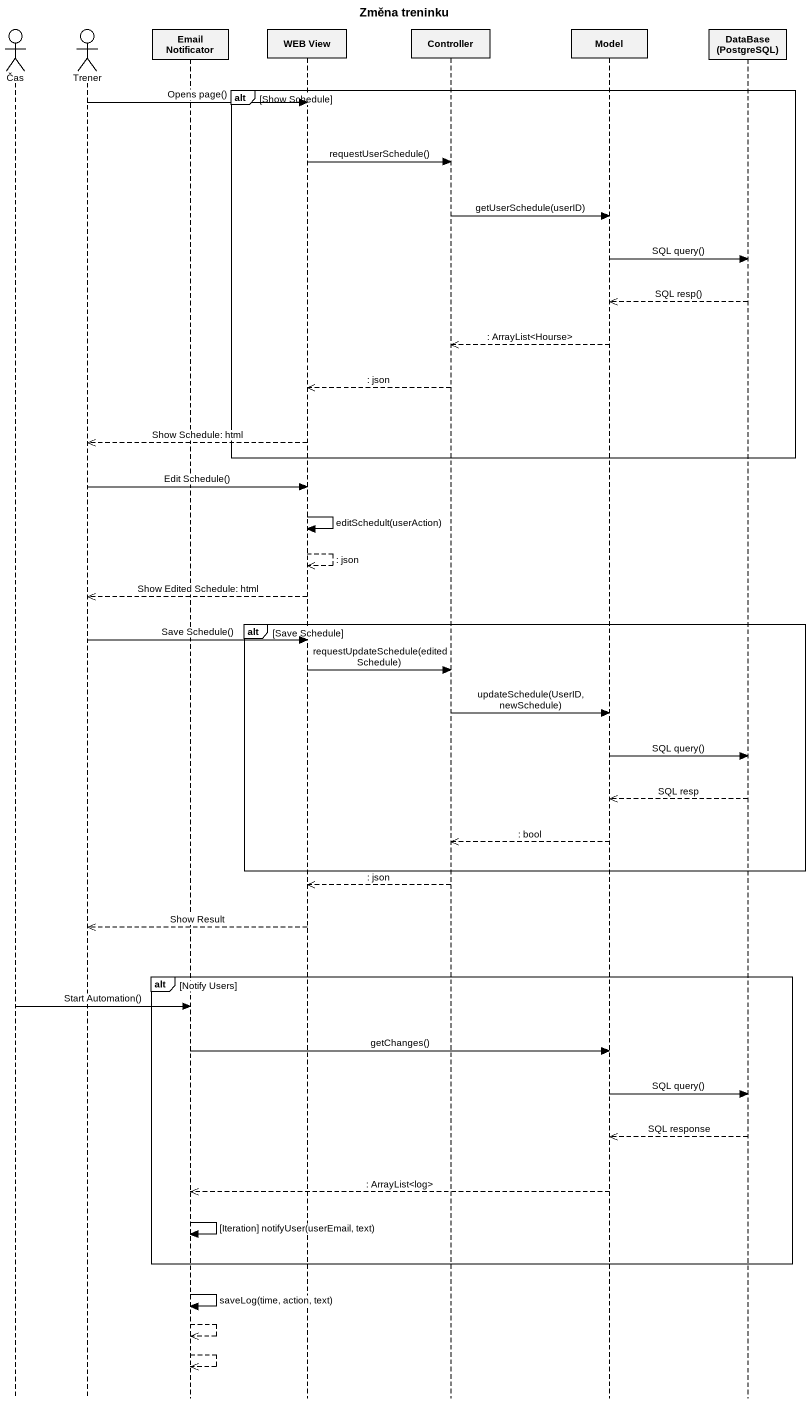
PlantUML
@startuml
title Změna treninku
hide footbox
actor Čas
actor Trener
participant "Email Notificator" as Email_Notificator
participant "WEB View" as WEB_View
participant Controller
participant Model
participant "DataBase (PostgreSQL)" as DataBase_PostgreSQL

alt Show Schedule
  Trener -> WEB_View : Opens page()
  WEB_View -> Controller : requestUserSchedule()
  Controller -> Model : getUserSchedule(userID)
  Model -> DataBase_PostgreSQL : SQL query()
  DataBase_PostgreSQL -->> Model : SQL resp()
  Model -->> Controller : : ArrayList<Hourse>
  Controller -->> WEB_View : : json
  WEB_View -->> Trener : Show Schedule: html
end
Trener -> WEB_View : Edit Schedule()
WEB_View -> WEB_View : editSchedult(userAction)
WEB_View -->> WEB_View : : json
WEB_View -->> Trener : Show Edited Schedule: html
alt Save Schedule
  Trener -> WEB_View : Save Schedule()
  WEB_View -> Controller : requestUpdateSchedule(editedSchedule)
  Controller -> Model : updateSchedule(UserID, newSchedule)
  Model -> DataBase_PostgreSQL : SQL query()
  DataBase_PostgreSQL -->> Model : SQL resp
  Model -->> Controller : : bool
end
Controller -->> WEB_View : : json
WEB_View -->> Trener : Show Result
alt Notify Users
  Čas -> Email_Notificator : Start Automation()
  Email_Notificator -> Model : getChanges()
  Model -> DataBase_PostgreSQL : SQL query()
  DataBase_PostgreSQL -->> Model : SQL response
  Model -->> Email_Notificator : : ArrayList<log>
  Email_Notificator -> Email_Notificator : [Iteration] notifyUser(userEmail, text)
end
Email_Notificator -> Email_Notificator : saveLog(time, action, text)
Email_Notificator -->> Email_Notificator
Email_Notificator -->> Email_Notificator
@enduml
